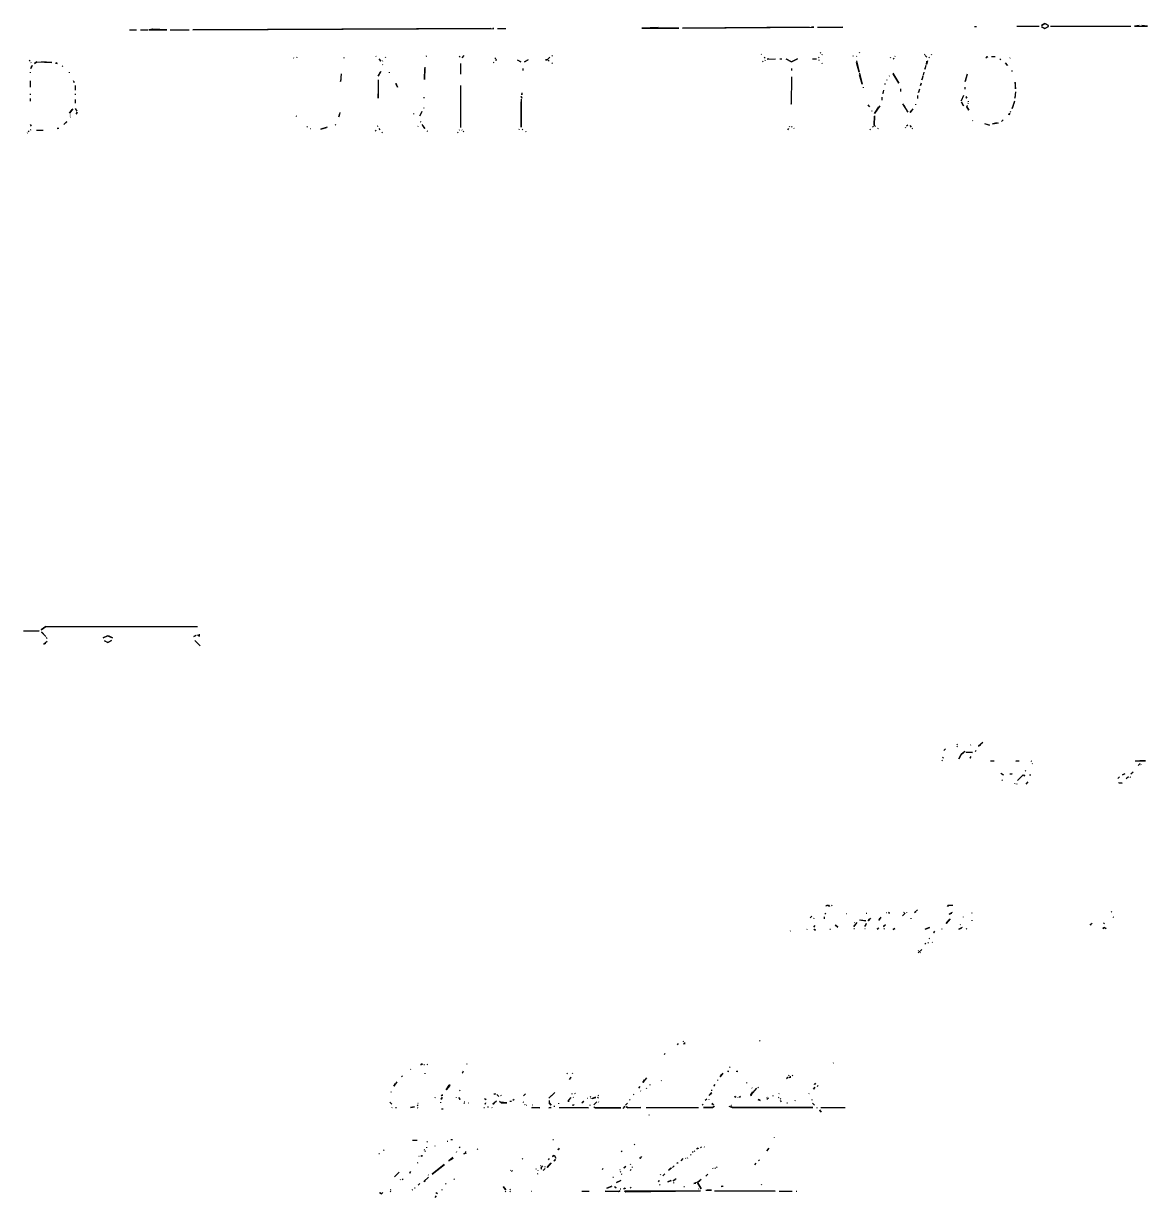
# Model space of a CAD drawing. Extents: x 1 to 4796, y -44 to 889.
# Drawn here: x 653.2 to 1014.8, y 496.7 to 874.3 of the extents above; entities that cross this region are included whole.
import ezdxf

# ---------------------------------------------------------------- set-up
doc = ezdxf.new("R2010")
doc.units = 0
doc.layers.add('LINEWORK', color=4, linetype='CONTINUOUS')

msp = doc.modelspace()

# ---------------------------------------------------------------- linework, layer by layer
at = {"layer": 'LINEWORK'}
for points in [[(694.6667, 872.5), (693.5, 872.3333), (699.3333, 872.3333), (694.8333, 872.5)], [(803.5, 872.6667), (707.6667, 872.3333), (804.5, 872.6667), (804.1667, 872.6667)], [(805.6667, 872.6667), (808.3333, 872.6667)], [(857.3333, 873), (852.1667, 872.8333), (864, 872.8333), (857.5, 872.8333)], [(906, 873.1667), (865.1667, 872.8333), (907.5, 873.1667), (906.6667, 873.1667)], [(908.6667, 873.1667), (916.8333, 873.1667), (908.8333, 873)], [(959.1667, 873.3333), (959.8333, 873.3333)], [(972.8333, 873.5), (980, 873.5)], [(981.8333, 874.3333), (980.6667, 873.6667), (981.8333, 874.3333), (983, 873.6667), (982, 874.1667)], [(980.6667, 873.3333), (981.8333, 872.6667), (983, 873.3333), (981.8333, 872.6667), (980.8333, 873.1667)], [(983.6667, 873.5), (1009.5, 873.5)], [(1012.1667, 873.6667), (1010.6667, 873.5), (1014.8333, 873.5), (1013, 873.6667)], [(687.3333, 872.3333), (689.5, 872.3333)], [(690.8333, 872.3333), (693.1667, 872.3333)], [(700.3333, 872.3333), (706.5, 872.3333)], [(909.6667, 865), (909.5, 864.8333)], [(922.1667, 865), (922, 864.8333)], [(655, 862.5), (655.3333, 862.1667)], [(655.5, 861.8333), (655.6667, 861.6667)], [(657.5, 862), (656.6667, 861.5), (657.5, 862), (662.3333, 861.8333), (659, 862)], [(663.3333, 861.6667), (664, 861.5), (663.6667, 861.6667)], [(740, 863.3333), (740.1667, 863.1667)], [(741.1667, 863.5), (741, 863.3333)], [(756.3333, 863.3333), (756.1667, 863.1667)], [(766.5, 863.8333), (766.6667, 863.6667)], [(767.5, 863), (768.1667, 862.1667), (767.6667, 862.8333)], [(768.8333, 862.3333), (768.6667, 862.1667)], [(768.6667, 861.1667), (768.8333, 861)], [(769.6667, 863.5), (769.5, 863.3333)], [(782.8333, 863.8333), (782.6667, 863.6667)], [(793.3333, 863.8333), (793.6667, 863.5)], [(793.8333, 861.5), (793.8333, 858)], [(794.8333, 864), (794.1667, 863.3333)], [(804.5, 861.8333), (804.3333, 861.6667)], [(804.8333, 863.3333), (805.1667, 863)], [(805.3333, 862.6667), (805, 862.5), (805.5, 862.6667)], [(812, 862.6667), (813.1667, 862), (812.1667, 862.5)], [(815.5, 862.6667), (814.3333, 862), (815.3333, 862.5)], [(822.5, 863.5), (821.6667, 862.6667), (821.1667, 862.6667), (821.6667, 862.6667)], [(822, 862.5), (822.3333, 862.1667)], [(823.3333, 864), (823.1667, 863.8333)], [(823.1667, 861.6667), (823.3333, 861.5)], [(890.5, 864.5), (890.6667, 864.3333)], [(891.1667, 862.1667), (891, 862)], [(891.5, 863.5), (891.8333, 863.1667)], [(891.8333, 862.5), (891.6667, 862.3333)], [(893, 863), (892.5, 862.8333), (895.1667, 863)], [(896.5, 863), (897.1667, 863)], [(898.5, 863), (900.3333, 862), (902.1667, 863), (900.3333, 862), (898.6667, 862.8333)], [(907, 863), (908.3333, 863)], [(909.1667, 863.5), (909, 863.3333)], [(909, 862.6667), (909.1667, 862.5)], [(910.1667, 864.3333), (910, 864.1667)], [(910, 861.6667), (910.1667, 861.5)], [(920, 864), (920.1667, 863.8333)], [(921.3333, 863.8333), (921.1667, 863.6667)], [(921.1667, 862.3333), (922, 858.6667), (921.1667, 861.8333)], [(932, 863.5), (932.1667, 863.3333)], [(933.3333, 863.1667), (933, 862.8333)], [(933.6667, 863.8333), (933.5, 863.6667)], [(943, 864.5), (943.1667, 864.3333)], [(943.3333, 864), (943.8333, 863.5)], [(944, 862.3333), (943.6667, 861.1667), (943.8333, 862.1667)], [(944.6667, 863.5), (944.5, 863.3333)], [(945.3333, 864.3333), (945.1667, 864.1667)], [(963.1667, 863.6667), (962.8333, 863.3333), (963.5, 863.6667)], [(964.6667, 863.6667), (965.8333, 863.6667)], [(967.3333, 863), (967.6667, 862.6667)], [(969, 861.6667), (969.8333, 860.8333), (969.1667, 861.6667)], [(970.6667, 863.3333), (970.5, 863.1667)], [(655.3333, 858.6667), (655.3333, 858.5)], [(656, 860.8333), (655.5, 859.8333), (655.8333, 860.6667)], [(665.6667, 860.6667), (665.8333, 860.5)], [(667.8333, 858.6667), (667.8333, 858.5)], [(755.3333, 858.1667), (755.1667, 855.6667), (755.3333, 856.3333)], [(768.1667, 858.8333), (767.3333, 857.3333), (768, 858.6667)], [(770.8333, 858.6667), (770.8333, 858.5)], [(782.3333, 860.3333), (782.1667, 856.3333), (782.3333, 859.8333)], [(813.8333, 859.8333), (813.8333, 859.1667)], [(900.3333, 859.8333), (900.3333, 859.1667)], [(922.1667, 858.3333), (923, 854.8333), (922.1667, 857.8333)], [(931.8333, 857.5), (931.6667, 857.3333)], [(932.8333, 858.3333), (934.8333, 855.1667), (933, 858.1667)], [(942.5, 857.3333), (942.1667, 856.1667), (942.5, 857)], [(942.8333, 858.6667), (942.6667, 857.6667), (942.8333, 858.1667)], [(943.5, 860.8333), (943.1667, 859.6667), (943.5, 860.5)], [(956.8333, 858), (956.1667, 855.6667), (956.8333, 857.8333)], [(971.1667, 859.1667), (971.1667, 858.8333)], [(655.3333, 855.8333), (655.3333, 853.8333)], [(669.1667, 856), (669.5, 855.3333), (669.5, 855.6667)], [(669.8333, 854.3333), (669.8333, 852.8333)], [(767.3333, 856.1667), (767.3333, 850.3333), (767.3333, 851.6667)], [(773, 855.1667), (773.5, 853.8333), (773, 855)], [(793.8333, 854.3333), (793.8333, 840.8333)], [(900.3333, 857.1667), (900.1667, 848.3333), (900.3333, 848.6667)], [(923.3333, 853.8333), (923.3333, 853.6667)], [(930.3333, 855), (930.3333, 854.6667)], [(931, 856.1667), (930.8333, 856)], [(942, 855.1667), (941.8333, 854.3333), (942, 855)], [(956, 853.8333), (956, 853.1667)], [(972.1667, 855.5), (972.3333, 853.3333), (972.3333, 855.3333)], [(655.3333, 851.6667), (655.3333, 851.3333)], [(655.3333, 850.1667), (655.3333, 849.3333)], [(669.8333, 851.6667), (669.8333, 851.3333)], [(669.8333, 849.8333), (669.8333, 848.6667)], [(782, 850.6667), (782, 850.3333)], [(813.3333, 851), (813.5, 850.3333), (813.3333, 850.8333)], [(813.3333, 850), (813.3333, 841), (813.3333, 849.1667)], [(813.5, 852), (813.5, 851.3333), (813.5, 851.6667)], [(929.3333, 850.6667), (929.3333, 849.6667)], [(929.8333, 852.8333), (929.6667, 851.8333), (929.8333, 852.3333)], [(935.3333, 853.3333), (935.3333, 852.5)], [(940.8333, 851.1667), (940.8333, 850.1667)], [(941.5, 853.1667), (941.1667, 852.1667), (941.5, 853)], [(955.6667, 851.1667), (954.8333, 849.5), (955.6667, 851)], [(956.3333, 850.8333), (956.6667, 850.3333), (956.5, 850.6667)], [(972.3333, 852.3333), (972.1667, 850.3333), (972.3333, 851.1667)], [(669, 846.8333), (668, 845.5), (668.8333, 846.6667)], [(669.8333, 847), (670.3333, 846.1667), (670, 846.8333)], [(781.3333, 846), (780.6667, 844.6667), (781.3333, 845.8333)], [(782, 847.1667), (781.8333, 847)], [(924.8333, 848.1667), (925.3333, 847.5), (925, 848)], [(926, 846.3333), (926.1667, 846.1667)], [(928.6667, 847.8333), (927, 845.3333), (928.3333, 847.5)], [(936, 848.5), (937.6667, 845.8333), (936.5, 848)], [(939.3333, 846.8333), (938.5, 845.6667), (939, 846.5)], [(940.1667, 848.3333), (940.1667, 848.1667)], [(955, 849.1667), (955.6667, 847.8333), (955, 849)], [(956.8333, 848), (956.6667, 847.5), (957.3333, 846.5), (956.6667, 847.5), (956.8333, 847.8333)], [(957.1667, 848.6667), (957, 848.5)], [(957.1667, 849.3333), (957.1667, 849.1667)], [(970.8333, 846), (970.6667, 845.8333)], [(972, 849.3333), (971.3333, 847), (972, 849)], [(667.1667, 842.8333), (666.1667, 841.8333), (667.1667, 842.6667)], [(668.1667, 845), (668.1667, 844.8333)], [(668.3333, 844.3333), (668.1667, 844.1667)], [(670.3333, 845.8333), (670.1667, 845.1667), (670.5, 845.6667)], [(740.8333, 844.6667), (741, 844.5)], [(755, 845.6667), (754.6667, 844.3333), (755, 845.3333)], [(778.6667, 845.3333), (778.6667, 845.1667)], [(780.8333, 842.8333), (781, 842.6667)], [(927, 844.6667), (926.8333, 841.6667), (927.3333, 841.1667), (926.8333, 841.6667), (927, 844.5)], [(958.6667, 843.1667), (958.5, 843)], [(966.5, 842.3333), (965, 842), (966.8333, 842.3333)], [(968.3333, 843.3333), (967.8333, 842.8333)], [(970.5, 845.5), (970.1667, 845), (970.3333, 845.3333)], [(654.5, 839.1667), (654.3333, 839)], [(655, 839.8333), (654.6667, 839.5)], [(655.3333, 841.8333), (655.6667, 841.3333), (655.5, 841.6667)], [(655.5, 840.1667), (655.3333, 840)], [(657.3333, 840), (659.5, 840)], [(664.3333, 840.6667), (664, 840.5), (664.5, 840.6667)], [(744.3333, 841.1667), (744.5, 841)], [(745.5, 840.5), (745.6667, 840.5)], [(750.8333, 841), (748.8333, 840.3333), (750.6667, 840.8333)], [(753.5, 841.8333), (753.6667, 841.6667)], [(766.6667, 840), (766.3333, 839.6667)], [(767.1667, 841.3333), (767, 841.1667)], [(767.5, 840.5), (767.8333, 840.1667)], [(768.5, 839.3333), (768.6667, 839.1667)], [(780.1667, 841.3333), (780, 841.1667)], [(781.3333, 841.8333), (782.3333, 840.5), (781.6667, 841.5)], [(783, 839.8333), (783.1667, 839.6667)], [(793, 839.3333), (792.8333, 839.1667)], [(793.5, 840.1667), (793.3333, 840)], [(794.1667, 840.1667), (794.3333, 840)], [(794.6667, 839.6667), (794.8333, 839.5)], [(812.6667, 840.3333), (812.5, 840.1667)], [(813.6667, 840.3333), (813.8333, 840.1667)], [(814.6667, 839.6667), (814.8333, 839.5)], [(899.3333, 840.5), (899, 840.1667)], [(899.6667, 841.1667), (899.5, 841)], [(900.3333, 841.1667), (900.5, 841)], [(901, 840.6667), (901.1667, 840.5)], [(925.6667, 840.3333), (925.5, 840.1667)], [(926.6667, 841.3333), (926.3333, 841)], [(928, 840.6667), (928.1667, 840.5)], [(937, 840.8333), (936.8333, 840.6667)], [(937.6667, 841.6667), (937.3333, 841.3333)], [(938.3333, 841.5), (938.8333, 841)], [(939, 840.6667), (939.1667, 840.5)], [(962.3333, 842.1667), (964, 841.6667), (962.5, 842)], [(660.3333, 680.3333), (658.8333, 679.3333), (660.3333, 680.3333), (709.1667, 680.3333)], [(653.1667, 679), (658.1667, 679), (653.3333, 678.8333)], [(659, 678.6667), (660.3333, 677.1667), (659, 678.5)], [(660.5, 676.8333), (660.8333, 676.5)], [(680.1667, 677.3333), (678.8333, 676.6667), (680.1667, 677.3333), (681.8333, 676.6667), (680.5, 677.3333)], [(708.6667, 677.5), (708, 677.1667), (708.5, 677.3333)], [(709, 677.6667), (709, 677.5)], [(709.6667, 677.8333), (709.6667, 677.1667), (709.5, 677.6667)], [(660.8333, 675.5), (659.6667, 674.6667), (660.3333, 675)], [(679.1667, 675.8333), (680.3333, 675.1667), (681.5, 675.8333), (680.3333, 675.1667), (679.3333, 675.6667)], [(708.3333, 675.8333), (710, 674.1667), (708.5, 675.6667)], [(953.6667, 642.5), (953.5, 642.3333)], [(958, 642.3333), (957.8333, 642.1667)], [(961.8333, 643), (960.5, 641.8333), (961.1667, 642.3333)], [(948.8333, 638.3333), (949.1667, 638)], [(949.8333, 641), (949.3333, 640.5)], [(953.5, 641.8333), (953.6667, 641.6667)], [(956, 640.1667), (954.8333, 639.1667), (954.1667, 637.8333), (954.8333, 639.1667), (955.6667, 639.8333)], [(956.3333, 640), (958.5, 639.8333), (956.5, 639.8333)], [(958, 638.5), (957.6667, 638), (958, 638.3333)], [(959.6667, 640.5), (959.3333, 640.1667)], [(948.8333, 637.3333), (948.6667, 637.1667)], [(964.3333, 637.1667), (965.5, 637.1667)], [(973.3333, 637.1667), (972.5, 637), (973.5, 637.1667)], [(977.3333, 637.1667), (977.5, 637)], [(977.8333, 636.3333), (977.6667, 636.1667)], [(1010.8333, 637.1667), (1014.1667, 637.1667), (1012.3333, 637.1667)], [(1012.5, 636.3333), (1011.8333, 635.6667)], [(1012.6667, 636), (1012.8333, 635.8333)], [(967.6667, 633.1667), (968.5, 632.6667), (968.1667, 632.6667)], [(968.1667, 631), (968, 630.8333)], [(970.5, 633), (971.3333, 633), (970.6667, 632.8333)], [(974.8333, 632.6667), (973, 630.8333), (974.8333, 632.6667), (975.3333, 632.3333), (975, 632.5)], [(975.6667, 634), (975.5, 633.8333)], [(976.8333, 632.6667), (977.3333, 632.6667)], [(1005.8333, 632), (1005.3333, 631.5)], [(1007.5, 633), (1006.8333, 632.6667), (1007.3333, 632.8333)], [(1008.6667, 632), (1008, 631.3333)], [(1009.1667, 632), (1009.3333, 631.8333)], [(1010.1667, 633.5), (1009.5, 632.8333)], [(972.1667, 629.8333), (972, 629.6667)], [(972.6667, 629.8333), (972.8333, 629.6667)], [(976.3333, 630.3333), (975.6667, 629.6667)], [(1005.5, 630.1667), (1006.6667, 630), (1005.6667, 630)], [(911.8333, 590.6667), (911.3333, 590.5), (912.1667, 590.6667), (912.5, 590.3333), (912.1667, 590.6667)], [(913.3333, 590.6667), (913.1667, 590.5)], [(940.8333, 589.1667), (939.8333, 588.3333), (940.3333, 588.6667)], [(950.8333, 590.6667), (950.5, 590.3333), (950.8333, 590.6667), (952.1667, 590.6667)], [(906.8333, 587.1667), (906.3333, 586.6667)], [(907.5, 586.5), (907.3333, 586.3333)], [(910.8333, 587), (910.8333, 586.3333)], [(911.3333, 588.1667), (911, 587.8333)], [(917.8333, 588), (918, 588)], [(922.1667, 586), (924.1667, 585.6667), (922.3333, 585.8333)], [(924.3333, 588.1667), (924.5, 588.1667)], [(925.6667, 586.5), (925, 585.6667), (925.3333, 586.1667)], [(929, 586.8333), (928.3333, 585.8333), (928.6667, 586.5)], [(930.8333, 588.3333), (931, 588.3333)], [(931.3333, 588.3333), (931.8333, 588.1667), (931.5, 588.3333)], [(936.8333, 588.1667), (936, 587.3333)], [(936.3333, 588.5), (936.5, 588.3333)], [(937.3333, 588.5), (937.3333, 588.3333)], [(938.6667, 586.5), (938.6667, 586.3333)], [(951.3333, 586.3333), (950, 584.8333), (951, 586)], [(952, 588.3333), (951, 587.8333), (951.8333, 588.1667)], [(955.5, 587), (955.5, 586.8333)], [(958.1667, 588.3333), (958.3333, 588.1667)], [(958.3333, 585.8333), (958.3333, 585.6667)], [(1003.1667, 588.6667), (1003.3333, 588.5)], [(1003.6667, 587), (1003.8333, 586.8333)], [(900, 582.5), (899.8333, 582.3333)], [(905.3333, 583), (905.1667, 582.8333)], [(907.8333, 584.1667), (907.3333, 583.6667)], [(907.5, 583), (908, 582.6667), (907.6667, 582.8333)], [(912.6667, 583), (912.8333, 583)], [(914.3333, 584.3333), (915.1667, 583.6667), (914.5, 584.1667)], [(921.3333, 585.1667), (920.3333, 583.8333), (920.6667, 584.5)], [(920.3333, 583.1667), (920.5, 583.1667)], [(920.5, 585.1667), (920.6667, 585)], [(924.3333, 584.8333), (923.8333, 583.8333), (924.3333, 584.5)], [(923.8333, 583.1667), (924, 583.1667)], [(928.3333, 583.3333), (927.8333, 583), (928.1667, 583.1667)], [(930.5, 584.3333), (929.8333, 583.8333), (930.1667, 584)], [(930, 583.1667), (930.1667, 583)], [(933.5, 583.1667), (933, 582.8333), (933.6667, 583.1667)], [(944.6667, 583.5), (943.3333, 583), (944.8333, 583.5)], [(946.3333, 582.3333), (946, 581.8333), (946.3333, 582.1667)], [(948.5, 583.1667), (948.6667, 583)], [(955.1667, 583.5), (954.1667, 583), (955, 583.3333)], [(954.5, 584.5), (954.6667, 584.3333)], [(956.5, 583.1667), (956.6667, 583)], [(997, 584.8333), (996.3333, 584.3333), (996.6667, 584.5)], [(1001, 583.5), (1000.5, 583.1667), (1001, 583.5), (1001.5, 583.1667), (1001.1667, 583.3333)], [(1000.6667, 585), (1001, 584.6667)], [(943.5, 578.5), (943.1667, 578.1667)], [(944.1667, 578.6667), (944.3333, 578.5)], [(944.6667, 580), (944.5, 579.8333)], [(945.6667, 578.8333), (945.5, 578.6667)], [(942.1667, 576.5), (941, 575.3333)], [(941, 576.1667), (941.1667, 576)], [(941.6667, 575.5), (941.8333, 575.3333)], [(863.8333, 546.1667), (863.5, 545.8333)], [(865.3333, 547), (865.5, 546.8333)], [(865.8333, 546.5), (865.8333, 546), (865.6667, 546.3333)], [(890.1667, 547.1667), (890, 547)], [(859.6667, 543), (859.3333, 542.6667)], [(777.8333, 538), (777.6667, 537.8333)], [(781.5, 539.6667), (781, 539.3333), (781.6667, 539.6667)], [(782, 539.5), (782.1667, 539.5)], [(782.3333, 536.6667), (782.3333, 536.5)], [(783.1667, 539.5), (783, 539.3333)], [(794.6667, 537.3333), (794.3333, 536.6667), (794.6667, 537)], [(795.8333, 539.6667), (795.6667, 539.5)], [(828, 536.6667), (828.1667, 536.5)], [(829.8333, 536.6667), (829.6667, 536.5)], [(878.1667, 536.6667), (877.3333, 535.5), (877.8333, 536.3333)], [(879.6667, 537.3333), (880.1667, 537.1667), (879.8333, 537.1667)], [(880.3333, 538.6667), (880.5, 538.5)], [(882.5, 537.3333), (883, 537.1667), (882.6667, 537.1667)], [(913.8333, 540), (913.6667, 539.8333)], [(773.3333, 533.8333), (772.3333, 532.5), (772.8333, 533.3333)], [(775.1667, 535.8333), (774.8333, 535.5)], [(790.1667, 533), (790.3333, 532.6667), (789.1667, 531.3333), (790.1667, 532.8333)], [(829.3333, 535.3333), (828.8333, 534.6667), (829.3333, 535.1667)], [(853.6667, 535.1667), (852.5, 533.6667), (853, 534.5)], [(854.6667, 533), (854.6667, 532.8333)], [(858.5, 534.3333), (858.3333, 534.1667)], [(875.5, 533), (875.3333, 532.5), (875.6667, 532.8333)], [(876.5, 534.5), (876.5, 534.3333)], [(885.8333, 533.6667), (885.8333, 533.5)], [(899, 535.3333), (898.6667, 535), (899.1667, 535.3333)], [(899.3333, 536), (899.5, 535.8333)], [(899.8333, 535.6667), (899.8333, 535.1667), (899.6667, 535.5)], [(900.6667, 536), (900.5, 535.8333)], [(908, 533.5), (907.6667, 533), (907.8333, 533.3333)], [(908.8333, 532.6667), (908.5, 532.3333)], [(771.5, 530.6667), (771.3333, 530.5)], [(785.6667, 528.8333), (785.5, 528.6667)], [(787.8333, 529), (787.5, 528.3333), (787.8333, 528.6667)], [(787.8333, 529.8333), (787.8333, 529.3333), (787.6667, 529.6667)], [(792.3333, 529), (792.3333, 528.8333)], [(793.1667, 528.8333), (793.6667, 528.1667), (793.5, 528.5)], [(793.6667, 531.1667), (793.5, 531)], [(804.5, 530), (805, 530), (804.6667, 529.8333)], [(805.5, 529.8333), (806.1667, 529.1667)], [(806.8333, 529.5), (806.6667, 529.3333)], [(814.6667, 530), (814, 529.3333)], [(824.1667, 530.5), (822.1667, 528.6667), (823.6667, 530)], [(829.3333, 528.8333), (828.5, 528), (828.5, 527.5), (828.5, 528)], [(829.5, 530.1667), (829.6667, 530)], [(830, 529), (830.1667, 528.8333)], [(830.6667, 530.1667), (830.5, 530)], [(835.5, 529.1667), (835.6667, 529)], [(837.1667, 529), (836.1667, 528.5), (837.3333, 528.8333)], [(837.8333, 529), (838.1667, 528.6667)], [(838.1667, 529.5), (838, 529.3333)], [(849.5, 529.8333), (849.3333, 529.6667)], [(851.5, 532.3333), (851, 531.8333)], [(851.6667, 531), (851.8333, 530.8333)], [(853.6667, 531.8333), (853.5, 531.6667)], [(874.3333, 530.5), (874.5, 530.1667), (873.8333, 529.5), (874.5, 530.3333)], [(874.5, 531.3333), (874.5, 531)], [(881.8333, 529.1667), (882.3333, 529), (882, 529.1667)], [(883, 529), (883.1667, 528.8333)], [(883.8333, 529.1667), (883.5, 529), (884, 529.1667)], [(889, 531.8333), (887.1667, 529.6667), (887.3333, 529.3333), (887.1667, 529.6667), (887.8333, 530.6667)], [(887.5, 532), (887.6667, 531.8333)], [(889.6667, 532.1667), (889.5, 532)], [(892.3333, 529), (892.5, 528.8333)], [(894.1667, 529.5), (894.3333, 529.3333)], [(896, 529), (896.1667, 528.8333)], [(896.3333, 530.1667), (896.1667, 530)], [(906, 530.1667), (905.8333, 530)], [(907.8333, 532.1667), (907.3333, 531.5), (907.6667, 532)], [(771, 527.3333), (771.6667, 526.6667)], [(771.8333, 525.6667), (771.6667, 525.5)], [(772.8333, 525.6667), (773.1667, 525.6667)], [(778.8333, 525.8333), (777.6667, 525.6667), (779, 525.8333)], [(780.1667, 526.5), (779.8333, 526.1667)], [(779.8333, 525.6667), (780, 525.5)], [(780, 527), (780.1667, 527)], [(787.3333, 527.3333), (787.3333, 527.1667)], [(787.6667, 525.1667), (788.1667, 525.1667)], [(795, 527), (794.8333, 526.8333)], [(795, 527.5), (795.1667, 527.5)], [(796.3333, 527.1667), (796.5, 527.1667)], [(801.3333, 525.6667), (801.5, 525.6667)], [(801.5, 528.5), (802, 528.1667), (801.6667, 528.3333)], [(801.8333, 527.1667), (801.6667, 526.6667), (801.8333, 527)], [(802.5, 525.8333), (802.8333, 525.8333)], [(803.8333, 525.6667), (804, 525.5)], [(805.3333, 527.6667), (804.1667, 526.6667), (804.6667, 527)], [(806.3333, 527.6667), (807, 527.1667), (808.6667, 527.1667), (806.6667, 527.3333)], [(809.6667, 527.6667), (810.1667, 527.6667)], [(811, 528.1667), (810.6667, 527.8333)], [(813.8333, 527.5), (814, 527.3333)], [(814.3333, 526.6667), (814.5, 526.5)], [(815, 526.3333), (815.1667, 526.3333)], [(816.6667, 525.6667), (819.3333, 525.5), (816.8333, 525.6667)], [(816.8333, 526.5), (817, 526.5)], [(822.8333, 525.6667), (822.1667, 525.5), (823, 525.6667)], [(822.3333, 527.8333), (822.3333, 527.1667), (823, 526.3333), (822.3333, 527.1667)], [(823.8333, 526), (824.1667, 526)], [(825.3333, 527), (825.3333, 526.8333)], [(825.5, 525.6667), (835, 525.5), (825.6667, 525.5)], [(830.3333, 526.5), (829.8333, 526.3333), (830.1667, 526.3333)], [(833.3333, 527.6667), (832.8333, 527.1667), (833.5, 527.6667)], [(834.5, 528.6667), (834.6667, 528.6667)], [(835.3333, 526.5), (835.5, 526.3333)], [(835.8333, 528.6667), (835.6667, 528.5)], [(837.6667, 527.5), (836.6667, 526.5)], [(836.6667, 525.8333), (837.1667, 525.5), (845.3333, 525.5), (836.8333, 525.6667)], [(838.1667, 527.5), (838.3333, 527.3333)], [(846.6667, 526), (846, 525.3333)], [(847.5, 527), (846.8333, 526.3333)], [(847, 525.8333), (847.6667, 525.5), (851.8333, 525.6667), (847.6667, 525.5), (847.1667, 525.8333)], [(848.3333, 528.1667), (848.1667, 528)], [(853.5, 525.6667), (870.3333, 525.6667)], [(871.8333, 526.6667), (871.5, 526.3333)], [(875.3333, 526), (874.8333, 525.6667), (872, 525.6667), (874.8333, 525.6667), (875.5, 526)], [(873, 528.3333), (872.5, 527.8333)], [(873.6667, 528.3333), (873.6667, 528.1667)], [(874.6667, 527), (875.1667, 526.3333), (874.6667, 526.8333)], [(880.1667, 526), (881.1667, 525.6667), (907.1667, 525.6667), (881.1667, 525.6667), (880.6667, 526)], [(880.8333, 526.3333), (881, 526.3333)], [(889.5, 528.1667), (890.1667, 527.8333), (889.6667, 528.1667)], [(892.8333, 528.6667), (892.3333, 528.1667)], [(896.8333, 528.5), (896.6667, 528.3333)], [(896.6667, 527.8333), (897, 527.5)], [(898.8333, 527.1667), (899, 527.1667)], [(901.5, 527.8333), (901.3333, 527.6667)], [(906.8333, 528.1667), (906.8333, 528)], [(907, 527), (907.6667, 526.3333)], [(908.3333, 525.6667), (908.5, 525.5)], [(909.6667, 525.6667), (917.5, 525.6667)], [(854.3333, 523.3333), (854.5, 523.1667)], [(909.3333, 524.8333), (909.8333, 524.1667), (909.3333, 524.6667)], [(778.3333, 515.1667), (779.8333, 515.1667)], [(783.1667, 514.6667), (783, 514.5)], [(789.5, 514.8333), (789.6667, 514.8333)], [(790.6667, 515.3333), (791.1667, 515.3333)], [(823.5, 515.3333), (823.6667, 515.3333)], [(849.8333, 513.8333), (849.6667, 513.6667)], [(894.6667, 516), (894.6667, 515.8333)], [(767.5, 510.8333), (767.6667, 510.8333)], [(769.1667, 512), (769, 511.8333)], [(780.3333, 510), (780.5, 510)], [(781.3333, 510.3333), (781.3333, 509.8333), (781.1667, 510.1667)], [(782, 512.1667), (782.1667, 512)], [(782.5, 511.6667), (782.3333, 511.5)], [(782.8333, 512.8333), (782.8333, 512.6667)], [(785.5, 513.3333), (785.6667, 513.3333)], [(792.5, 511.3333), (792.3333, 511.1667)], [(793.6667, 513), (793.3333, 512.6667)], [(795.5, 511), (794.8333, 510.6667), (795.6667, 511)], [(795.3333, 511.5), (795.5, 511.3333)], [(799.1667, 512.3333), (799.3333, 512.1667)], [(823.8333, 510.1667), (823.3333, 509.8333), (824, 510.1667), (824.5, 509.3333), (824, 510.1667)], [(825.5, 512.5), (825.1667, 512), (825.3333, 512.3333)], [(845.8333, 511.6667), (845.5, 511.3333)], [(867.8333, 510.5), (868, 510.3333)], [(868.3333, 511.3333), (868.6667, 511.3333)], [(869.1667, 511.6667), (869, 511.5)], [(870.1667, 512.5), (869.8333, 512.3333), (870.5, 512.5)], [(871.3333, 513), (871, 512.6667)], [(872.1667, 513), (872.3333, 512.8333)], [(893, 512.5), (892.3333, 511.6667), (892.8333, 512.3333)], [(780, 507.8333), (779.8333, 507.6667)], [(788.5, 507.3333), (784.6667, 504.1667), (788.6667, 507.3333)], [(791.3333, 509.5), (790, 508.5), (791.5, 509.3333)], [(813.8333, 509.1667), (813.6667, 509)], [(819.5, 507), (819.6667, 506.8333)], [(820.1667, 506.8333), (819.6667, 506.1667), (819.8333, 505.8333), (819.8333, 506.5)], [(820.8333, 506.6667), (821, 506.5)], [(823, 507.8333), (821.6667, 506.3333), (822.6667, 507.5)], [(822.3333, 509.1667), (822, 508.8333)], [(824.3333, 509), (823.8333, 508.5), (824.3333, 508.8333)], [(847, 506.6667), (846.3333, 506.1667), (846.8333, 506.5)], [(848.3333, 507.5), (848.5, 507.3333)], [(849, 506.5), (849, 506.3333)], [(852, 509.8333), (851.5, 509.1667), (851.6667, 509.5)], [(861.5, 506.1667), (860.6667, 505.5), (861.6667, 506.1667)], [(862.5, 506.8333), (862, 506.3333)], [(863.6667, 507.8333), (863.3333, 507.6667), (863.8333, 507.8333)], [(865.3333, 509.1667), (864.6667, 508.5)], [(866.3333, 509.3333), (866.1667, 509.1667)], [(866.6667, 509.5), (866.8333, 509.3333)], [(874.8333, 506.1667), (875, 506)], [(875.8333, 506.1667), (875.6667, 506)], [(876.3333, 506.5), (876.1667, 506.3333)], [(888.8333, 507.6667), (888.3333, 507.1667)], [(890, 508.8333), (889.6667, 508.5)], [(774, 504.8333), (772.5, 503.3333)], [(774.3333, 502.5), (774.5, 502.3333)], [(775.3333, 502.6667), (775, 502.3333)], [(777.6667, 505), (777.3333, 504.5), (777.6667, 504.8333)], [(783.5, 503.1667), (782, 501.8333), (782.5, 502.1667)], [(783.3333, 504), (783.5, 503.8333)], [(791.8333, 502.6667), (791.6667, 502.5)], [(809.8333, 505.5), (810, 505.3333)], [(810.5, 505.3333), (810.1667, 505)], [(818, 506), (818.1667, 505.8333)], [(818.6667, 504.3333), (818.5, 504.1667)], [(818.6667, 505.5), (818.6667, 505.3333)], [(821, 506), (820.3333, 505.3333)], [(839.6667, 506), (839.3333, 505.6667)], [(842.8333, 503.1667), (843, 503.1667)], [(845, 505.6667), (845.1667, 505.6667)], [(845.3333, 505), (845.1667, 504.8333)], [(845.5, 504.3333), (845.6667, 504.1667)], [(848.6667, 505.6667), (848.3333, 505.3333)], [(858, 504.1667), (858.1667, 504)], [(859.5, 504.3333), (858.8333, 503.6667)], [(863.1667, 502.6667), (862.1667, 502), (863, 502.5)], [(871.1667, 502.5), (870, 501.5), (871.1667, 499.5), (870, 501.5), (870.8333, 502.1667)], [(873.3333, 504.1667), (872.6667, 503.5)], [(771.3333, 499.1667), (771.1667, 499)], [(771.1667, 498.6667), (771.3333, 498.5)], [(778.3333, 499.1667), (778.1667, 499)], [(779, 499.8333), (779.1667, 499.8333)], [(780.6667, 501.1667), (780.1667, 500.6667)], [(787.8333, 499.1667), (787.6667, 499)], [(789, 501.1667), (789.1667, 501)], [(807.5, 500.1667), (808.3333, 499.1667), (807.6667, 500)], [(808.3333, 498.6667), (808.1667, 498.5)], [(809.8333, 499.3333), (809.6667, 499.1667)], [(809.6667, 498.6667), (809.8333, 498.5)], [(816.5, 498.6667), (816.6667, 498.6667)], [(832.8333, 498.6667), (835.1667, 498.6667)], [(845.1667, 498.8333), (844.6667, 498.5), (840.3333, 498.6667), (845, 498.6667)], [(842.5, 500.3333), (840.8333, 499.6667), (842.3333, 500.1667)], [(843.3333, 500.1667), (843.8333, 499.8333), (843.5, 500)], [(845.3333, 502.1667), (844, 501.5), (845.1667, 502)], [(845.1667, 499.5), (845.3333, 499.5)], [(846.6667, 499.6667), (846.3333, 499.5), (847, 499.6667)], [(846.5, 498.8333), (847, 498.5), (871, 498.8333), (846.6667, 498.6667)], [(848.6667, 500), (848.3333, 499.6667)], [(857.6667, 502.1667), (857.5, 501.6667), (857.6667, 502)], [(857.8333, 500.8333), (858, 500.6667)], [(861.5, 502.1667), (860.5, 501.6667), (861.6667, 502.1667)], [(862.3333, 501.5), (862.3333, 501.3333)], [(865.6667, 500.1667), (865.8333, 500.1667)], [(869.6667, 501.5), (868.8333, 501.1667), (869.5, 501.3333)], [(870.5, 499.5), (870.3333, 499.3333)], [(872.6667, 499), (874.5, 499), (873.1667, 499)], [(875.5, 498.8333), (895, 498.6667), (875.6667, 498.6667)], [(878.1667, 500.3333), (877.6667, 500.1667), (878.3333, 500.3333)], [(890.6667, 500.8333), (890.5, 500.6667)], [(896.3333, 498.6667), (900.5, 498.6667)], [(901.8333, 498.6667), (902, 498.6667)], [(767.6667, 498.3333), (768.3333, 497.8333), (768.8333, 498.3333), (768.3333, 497.8333), (767.8333, 498.1667)], [(786, 497.1667), (785.5, 496.6667)], [(785.8333, 498.3333), (786.3333, 498), (786, 498.1667)]]:
    msp.add_lwpolyline(points, dxfattribs=at)

doc.saveas('drawing.dxf')
